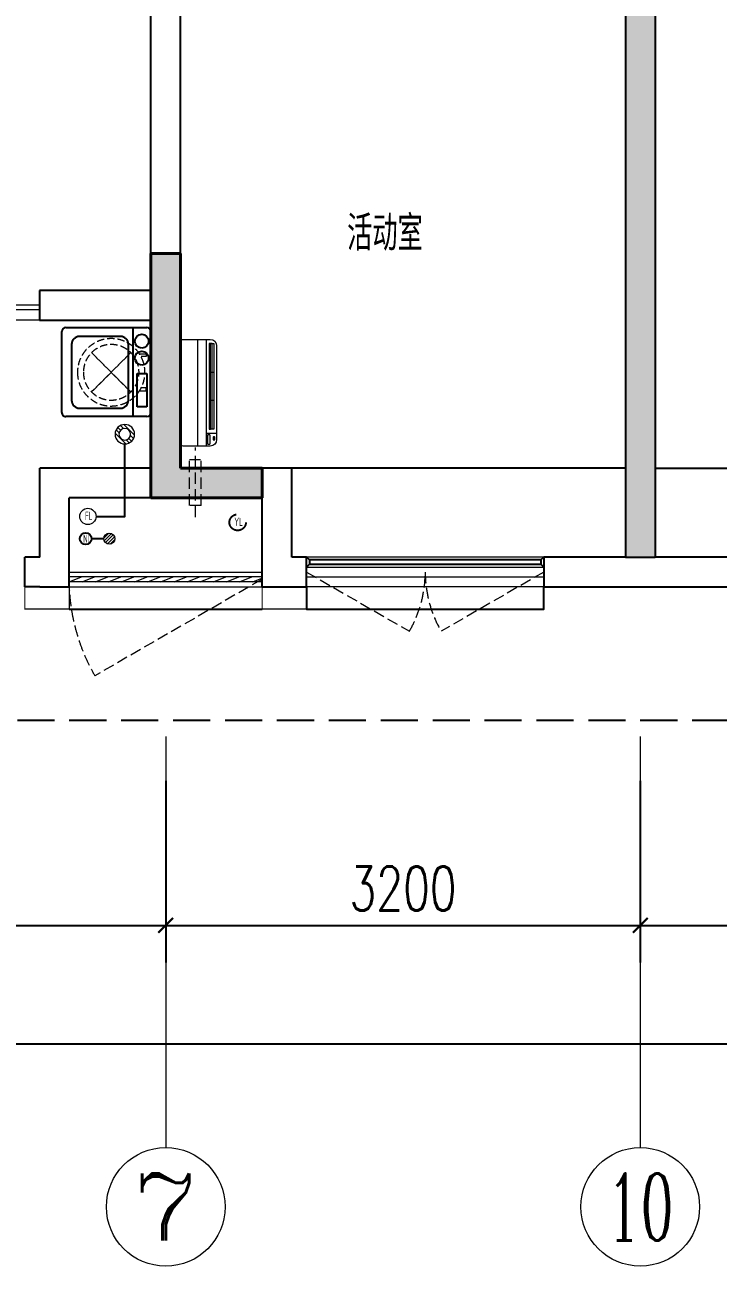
# Model space of a CAD drawing. Extents: x 3753737 to 4713801, y -857380 to 24339.
# Drawn here: x 4049263 to 4053938, y -717595 to -709217 of the extents above; entities that cross this region are included whole.
import ezdxf
from ezdxf.enums import TextEntityAlignment as Align

# ---------------------------------------------------------------- set-up
doc = ezdxf.new("R2010")
doc.units = 0
doc.header["$LTSCALE"] = 1000
doc.header["$MEASUREMENT"] = 0
for name, pattern in [('$1$DASH', [0.35, 0.25, -0.1]), ('DASH', [0.35, 0.25, -0.1]), ('HIDDEN', [0.375, 0.25, -0.125])]:
    doc.linetypes.add(name, pattern=pattern)
doc.layers.get('0').update_dxf_attribs({"linetype": 'CONTINUOUS'})
doc.layers.get('Defpoints').update_dxf_attribs({"linetype": 'CONTINUOUS'})
for name, color, linetype in [('!!电气', 1, 'CONTINUOUS'), ('3-栏杆1', 252, 'CONTINUOUS'), ('3.5方案汇报，与郭总、侯月琴确定户型_t8$0$2020.03.04 -1安徽标准化洋房户型(UA）_t8_t8$0$看线', 154, 'CONTINUOUS'), ('LVTRY', 252, 'CONTINUOUS'), ('VPIPE-凝结', 150, 'CONTINUOUS'), ('VPIPE-雨水', 4, 'DASH'), ('WALL', 252, 'CONTINUOUS'), ('保温', 6, 'CONTINUOUS'), ('卫生间', 6, 'CONTINUOUS'), ('看线', 185, 'CONTINUOUS')]:
    doc.layers.add(name, color=color, linetype=linetype)
for name, color, linetype, lineweight in [('AXIS', 114, 'CONTINUOUS', 20), ('AXIS_TEXT', 7, 'CONTINUOUS', 20), ('COLUMN', 252, 'CONTINUOUS', 40), ('EQUIP_地漏', 7, 'CONTINUOUS', 18), ('PUB_HATCH', 8, 'CONTINUOUS', 9), ('PUB_TEXT', 7, 'CONTINUOUS', 20), ('VPIPE-废水', 31, 'TG_F', 18), ('WINDOW', 146, 'CONTINUOUS', 20), ('平面-空调室内机', 176, 'CONTINUOUS', 9), ('平面-空调预留孔', 252, 'CONTINUOUS', 15), ('粉刷', 251, 'CONTINUOUS', 9)]:
    doc.layers.add(name, color=color, linetype=linetype, lineweight=lineweight)
doc.styles.add('_TCH_AXIS', font='COMPLEX', dxfattribs={"bigfont": 'GBCBIG'})
doc.styles.add('_TCH_DIM_T3', font='SIMPLEX.shx', dxfattribs={"width": 0.705882, "bigfont": 'GBCBIG.shx'})
doc.styles.add('COMPLEX', font='COMPLEX')
doc.styles.get("Standard").update_dxf_attribs({"font": 'gbenor.shx', "bigfont": 'gbcbig.shx'})
doc.styles.add('TG_LINETYPE', font='SIMPLEX', dxfattribs={"width": 0.8, "height": 3, "bigfont": 'HZTXT'})
doc.linetypes.add('TG_F', pattern='A,2,-0.3,["F",TG_LINETYPE,S=0.1,R=0,X=-0.23,Y=-0.15],0', length=2.3)
doc.dimstyles.new('_TCH_ARCH&&100', dxfattribs={"dimtxt": 297.5, "dimasz": 100, "dimexe": 250, "dimexo": 300, "dimgap": 100, "dimtad": 1, "dimdec": 0, "dimzin": 0, "dimdsep": 46, "dimtxsty": '_TCH_DIM_T3', "dimblk": 'ARCHTICK', "dimcen": 0.09, "dimclrt": 7, "dimazin": 2, "dimtfac": 1, "dimtdec": 0, "dimtix": 1, "dimtmove": 2, "dimatfit": 3, "dimfxl": 1, "dimtolj": 1, "dimtzin": 0, "dimarcsym": 0})

# ---------------------------------------------------------------- blocks, each defined once
blk = doc.blocks.new('A$C148B7D8E')
at = {"layer": '卫生间', "color": 252, "linetype": 'DASH'}
blk.add_lwpolyline([(16100, 14000), (16100, 15400), (7700, 15400), (7700, 10800), (7300, 10800), (7300, 10000), (900, 10000), (900, 9000), (-900, 9000), (-900, -900), (1750, -900), (1750, -2100), (23450, -2100), (23450, -900), (25100, -900)], dxfattribs=at)
blk = doc.blocks.new('GFDGFSDFGD')
at = {"layer": 'PUB_HATCH'}
blk.add_hatch(color=256, dxfattribs=at).paths.add_polyline_path([(430566.6, 364323.7), (430566.6, 364523.7), (430016.6, 364523.7), (430016.6, 365973.7), (429816.6, 365973.7), (429816.6, 364323.7)])
at = {"layer": 'COLUMN', "color": 252}
for p, q in [((430016.6, 365973.7), (429816.6, 365973.7)), ((429816.6, 365973.7), (429816.6, 364323.7)), ((430016.6, 364523.7), (430016.6, 365973.7)), ((430566.6, 364523.7), (430016.6, 364523.7)), ((430566.6, 364323.7), (430566.6, 364523.7)), ((429816.6, 364323.7), (430566.6, 364323.7))]:
    blk.add_line(p, q, dxfattribs=at)
blk = doc.blocks.new('GDFGDGRD')
at = {"layer": '保温', "linetype": 'Continuous', "ltscale": 10}
h = blk.add_hatch(dxfattribs=at)
h.set_pattern_fill('HEX', color=251, scale=10, angle=90, style=0)
h.set_pattern_definition([(90, (-70765.891, -152124.736), (-16.49778, 1e-15), [9.525, -19.05]), (210, (-70765.891, -152124.736), (8.24889, -14.2874966), [9.525, -19.05]), (150, (-70765.891, -152115.211), (-8.24889, -14.2874966), [9.525, -19.05])])
h.paths.add_polyline_path([(433016.7, 363923.7), (433216.7, 363923.7), (433216.7, 368523.7), (433016.7, 368523.7)])
at = {"layer": '保温', "color": 251, "linetype": 'ByBlock', "ltscale": 10}
blk.add_line((433016.6, 363923.7), (433216.6, 363923.7), dxfattribs=at)
blk = doc.blocks.new('dongkong')
at = {"layer": '平面-空调预留孔', "color": 8, "linetype": 'HIDDEN', "ltscale": 0.3}
for p, q in [((-603796, 210899.9), (-603796, 210431.5)), ((-603836, 210821), (-603836, 210510.8)), ((-603836, 210821), (-603756, 210821)), ((-603756, 210821), (-603756, 210510.8))]:
    blk.add_line(p, q, dxfattribs=at)
blk.add_lwpolyline([(-603756, 210510.8), (-603836, 210510.8)], dxfattribs=at)
blk = doc.blocks.new('A$C001338C2')
at = {"color": 8}
for p, q in [((0, 249), (0, 22)), ((845, 304), (55, 304)), ((109, 215), (109, 304)), ((900, 22), (900, 249)), ((22, 0), (878, 0))]:
    blk.add_line(p, q, dxfattribs=at)
at = {"color": 8, "lineweight": 5}
for p, q in [((900, 215), (0, 215)), ((865, 279), (144, 279)), ((144, 279), (144, 266)), ((387, 279), (144, 279)), ((144, 279), (144, 253)), ((144, 266), (865, 266)), ((144, 240), (144, 253)), ((144, 253), (865, 253)), ((865, 240), (144, 240)), ((387, 240), (387, 279)), ((622, 240), (387, 240)), ((865, 279), (622, 279)), ((622, 279), (622, 240)), ((865, 253), (865, 279)), ((865, 266), (865, 240)), ((900, 143), (0, 143))]:
    blk.add_line(p, q, dxfattribs=at)
at = {"color": 8}
for points in [[(89, 226), (22, 226, -0.414214), (17, 232), (17, 243, -0.414214), (22, 249), (89, 249, -0.414214), (95, 243), (95, 232, -0.414214)], [(73, 275), (57, 275, -0.414214), (51, 281), (51, 283, -0.414214), (57, 289), (73, 289, -0.414214), (79, 283), (79, 281, -0.414214)]]:
    blk.add_lwpolyline(points, format="xyb", close=True, dxfattribs=at)
for centre, radius, start, end in [((55, 249), 55, 90, 180), ((845, 249), 55, 360, 90), ((22, 22), 22, 180, 270), ((878, 22), 22, 270, 360)]:
    blk.add_arc(centre, radius, start, end, dxfattribs=at)
blk = doc.blocks.new('ASDFSD')
at = {"layer": '3-栏杆1', "color": 5}
for p, q in [((681762.6, 334937.5), (681742.3, 334955.3)), ((681742.3, 334955.3), (681762.6, 334937.5)), ((683322.1, 334937.5), (681762.6, 334937.5)), ((681762.6, 334937.5), (681762.6, 334908.3)), ((683322.1, 334937.5), (683342.3, 334955.3)), ((683342.3, 334955.3), (683322.1, 334937.5)), ((683322.1, 334937.5), (683322.1, 334908.3)), ((681742.3, 334888.4), (681762.6, 334908.3)), ((681762.6, 334908.2), (683322.1, 334908.2)), ((683322.1, 334908.3), (683342.3, 334888.4)), ((683342.3, 334888.4), (683322.1, 334908.3))]:
    blk.add_line(p, q, dxfattribs=at)
blk = doc.blocks.new('$TwtSys$00000141')
at = {"color": 252}
for p, q in [((-47, 4), (-5, 46)), ((-47, 4), (-5, 46)), ((-44, -18), (18, 44)), ((-44, -18), (18, 44)), ((-33, -33), (33, 33)), ((-33, -33), (33, 33)), ((-16, -44), (44, 16)), ((-16, -44), (44, 16)), ((6, -46), (46, -6)), ((6, -46), (46, -6))]:
    blk.add_line(p, q, dxfattribs=at)
blk.add_circle((0, 0), 47, dxfattribs=at)
blk.add_circle((0, 0), 47, dxfattribs=at)
blk = doc.blocks.new('RECTANG')
for p, q in [((1, 1), (0, 1)), ((0, 1), (0, 0)), ((1, 0), (1, 1)), ((0, 0), (1, 0))]:
    blk.add_line(p, q)
blk = doc.blocks.new('洗衣机')
at = {"layer": 'LVTRY'}
for p, q in [((3790993.7, 243444.5), (3790993.7, 242899.1)), ((3791567.4, 243472.1), (3791021, 243472.1)), ((3791116.5, 243472.1), (3791116.5, 242871.5)), ((3791594.6, 242899.1), (3791594.6, 243444.5)), ((3791145.1, 242982.5), (3791145.1, 243358)), ((3791199, 243412.7), (3791474.9, 243412.7)), ((3791528.8, 243358), (3791528.8, 242982.5)), ((3791021, 242871.5), (3791567.4, 242871.5)), ((3791474.9, 242927.8), (3791199, 242927.8))]:
    blk.add_line(p, q, dxfattribs=at)
at = {"layer": 'LVTRY', "extrusion": (0, 0, -1)}
for centre, major_axis, start_param, end_param in [((3791021, 243444.5), (0, 27.6), -1.570796, 0), ((3791567.4, 243444.5), (0, 27.6), 0, 1.570796), ((3791055.1, 243379.8), (0, 46.9), 3.141593, 9.424778), ((3791199, 243358), (0, 54.7), 4.712389, 6.283185), ((3791474.9, 243358), (0, 54.7), 0, 1.570796), ((3791055.1, 243265.7), (0, 46.9), 3.141593, 9.424778), ((3791199, 242982.5), (0, 54.7), 3.141593, 4.712389), ((3791474.9, 242982.5), (0, 54.7), 1.570796, 3.141593), ((3791021, 242899.1), (0, 27.6), 3.141593, 4.712389), ((3791567.4, 242899.1), (0, 27.6), 1.570796, 3.141593)]:
    blk.add_ellipse(centre, major_axis=major_axis, ratio=0.986385, start_param=start_param, end_param=end_param, dxfattribs=at)
at = {"layer": 'LVTRY', "xscale": 63.25620569481588, "yscale": 224.5369532744355, "zscale": 64.12934308941763, "rotation": 180}
blk.add_blockref('RECTANG', (3791085.2, 243162.4), dxfattribs=at)
blk = doc.blocks.new('$TwtSys$00000543')
at = {"color": 252}
for p, q in [((-94, -9), (9, 94)), ((-9, -94), (94, 9)), ((12, 55), (42, 84)), ((40, 40), (66, 66)), ((55, 12), (84, 42)), ((-84, -42), (-55, -12)), ((-66, -66), (-40, -40)), ((-42, -84), (-12, -55))]:
    blk.add_line(p, q, dxfattribs=at)
for radius in [94, 56.4]:
    blk.add_circle((0, 0), radius, dxfattribs=at)
blk = doc.blocks.new('dnfhfn')
at = {"color": 252, "linetype": '$1$DASH', "ltscale": 0.2}
for p, q in [((101.9, 462.7, 0), (121.9, 462.7, 0)), ((101.9, 417.2, 0), (101.9, 462.7, 0)), ((121.9, 462.7, 0), (121.9, 429, 0)), ((353.1, 462.7, 0), (333.1, 462.7, 0)), ((333.1, 462.7, 0), (333.1, 429, 0)), ((353.1, 417.2, 0), (353.1, 462.7, 0))]:
    blk.add_line(p, q, dxfattribs=at)
at = {"color": 252, "linetype": '$1$DASH', "ltscale": 0.2, "elevation": 0}
for points in [[(94.9, 360.1), (94.9, 360.1), (360.1, 94.9), (360.1, 94.9)], [(360.1, 360.1), (94.9, 94.9), (94.9, 94.9), (360.1, 360.1)]]:
    blk.add_lwpolyline(points, close=True, dxfattribs=at)
at = {"color": 252, "linetype": '$1$DASH', "ltscale": 0.2}
for radius in [227.5, 187.5]:
    blk.add_circle((227.5, 227.5, 0), radius, dxfattribs=at)
blk = doc.blocks.new('_ArchTick')
at = {"color": 0, "linetype": 'ByBlock', "const_width": 0.15}
blk.add_lwpolyline([(-0.5, -0.5), (0.5, 0.5)], dxfattribs=at)
blk = doc.blocks.new('*D592')
at = {"layer": 'AXIS', "color": 0, "lineweight": -2, "transparency": 16777216}
for p, q in [((-100, -1409.4), (-100, -3434.4)), ((50100, -1409.4), (50100, -3434.4)), ((-100, -3184.4), (50100, -3184.4))]:
    blk.add_line(p, q, dxfattribs=at)
at = {"layer": 'Defpoints', "color": 0, "transparency": 16777216}
for p in [(-100, -1109.4), (50100, -1109.4), (50100, -3184.4)]:
    blk.add_point(p, dxfattribs=at)
at = {"layer": 'AXIS', "color": 0, "lineweight": -2, "transparency": 16777216, "xscale": 100, "yscale": 100, "zscale": 100, "rotation": 180}
blk.add_blockref('_ArchTick', (-100, -3184.4), dxfattribs=at)
at = {"layer": 'AXIS', "color": 0, "lineweight": -2, "transparency": 16777216, "xscale": 100, "yscale": 100, "zscale": 100}
blk.add_blockref('_ArchTick', (50100, -3184.4), dxfattribs=at)
at = {"layer": 'AXIS', "color": 7, "transparency": 16777216, "insert": (25000, -2935.6), "char_height": 297.5, "attachment_point": 5, "style": '_TCH_DIM_T3'}
blk.add_mtext('\\A1;50200', dxfattribs=at)
blk = doc.blocks.new('*D595')
at = {"layer": 'AXIS', "color": 0, "lineweight": -2, "transparency": 16777216}
for p, q in [((3500, -1409.4), (3500, -2634.4)), ((9300, -1409.4), (9300, -2634.4)), ((3500, -2384.4), (9300, -2384.4))]:
    blk.add_line(p, q, dxfattribs=at)
at = {"layer": 'Defpoints', "color": 0, "transparency": 16777216}
for p in [(3500, -1109.4), (9300, -1109.4), (9300, -2384.4)]:
    blk.add_point(p, dxfattribs=at)
at = {"layer": 'AXIS', "color": 0, "lineweight": -2, "transparency": 16777216, "xscale": 100, "yscale": 100, "zscale": 100, "rotation": 180}
blk.add_blockref('_ArchTick', (3500, -2384.4), dxfattribs=at)
at = {"layer": 'AXIS', "color": 0, "lineweight": -2, "transparency": 16777216, "xscale": 100, "yscale": 100, "zscale": 100}
blk.add_blockref('_ArchTick', (9300, -2384.4), dxfattribs=at)
at = {"layer": 'AXIS', "color": 7, "transparency": 16777216, "insert": (6400, -2135.6), "char_height": 297.5, "attachment_point": 5, "style": '_TCH_DIM_T3'}
blk.add_mtext('\\A1;5800', dxfattribs=at)
blk = doc.blocks.new('*D596')
at = {"layer": 'AXIS', "color": 0, "lineweight": -2, "transparency": 16777216}
for p, q in [((9300, -1409.4), (9300, -2634.4)), ((12500, -1409.4), (12500, -2634.4)), ((9300, -2384.4), (12500, -2384.4))]:
    blk.add_line(p, q, dxfattribs=at)
at = {"layer": 'Defpoints', "color": 0, "transparency": 16777216}
for p in [(9300, -1109.4), (12500, -1109.4), (12500, -2384.4)]:
    blk.add_point(p, dxfattribs=at)
at = {"layer": 'AXIS', "color": 0, "lineweight": -2, "transparency": 16777216, "xscale": 100, "yscale": 100, "zscale": 100, "rotation": 180}
blk.add_blockref('_ArchTick', (9300, -2384.4), dxfattribs=at)
at = {"layer": 'AXIS', "color": 0, "lineweight": -2, "transparency": 16777216, "xscale": 100, "yscale": 100, "zscale": 100}
blk.add_blockref('_ArchTick', (12500, -2384.4), dxfattribs=at)
at = {"layer": 'AXIS', "color": 7, "transparency": 16777216, "insert": (10900, -2135.6), "char_height": 297.5, "attachment_point": 5, "style": '_TCH_DIM_T3'}
blk.add_mtext('\\A1;3200', dxfattribs=at)
blk = doc.blocks.new('*D597')
at = {"layer": 'AXIS', "color": 0, "lineweight": -2, "transparency": 16777216}
for p, q in [((12500, -1409.4), (12500, -2634.4)), ((15700, -1409.4), (15700, -2634.4)), ((12500, -2384.4), (15700, -2384.4))]:
    blk.add_line(p, q, dxfattribs=at)
at = {"layer": 'Defpoints', "color": 0, "transparency": 16777216}
for p in [(12500, -1109.4), (15700, -1109.4), (15700, -2384.4)]:
    blk.add_point(p, dxfattribs=at)
at = {"layer": 'AXIS', "color": 0, "lineweight": -2, "transparency": 16777216, "xscale": 100, "yscale": 100, "zscale": 100, "rotation": 180}
blk.add_blockref('_ArchTick', (12500, -2384.4), dxfattribs=at)
at = {"layer": 'AXIS', "color": 0, "lineweight": -2, "transparency": 16777216, "xscale": 100, "yscale": 100, "zscale": 100}
blk.add_blockref('_ArchTick', (15700, -2384.4), dxfattribs=at)
at = {"layer": 'AXIS', "color": 7, "transparency": 16777216, "insert": (14100, -2135.6), "char_height": 297.5, "attachment_point": 5, "style": '_TCH_DIM_T3'}
blk.add_mtext('\\A1;3200', dxfattribs=at)
blk = doc.blocks.new('_AXISO')
blk.add_circle((0, 0), 0.5)
at = {"layer": 'AXIS_TEXT', "style": 'COMPLEX', "width": 1.041667}
blk.add_attdef('A', text='', height=0.56, dxfattribs=at).set_placement((-0.25, -0.28), (0.25, -0.28), align=Align.FIT)
blk = doc.blocks.new('$DorLib2D$00000138')
at = {"color": 0, "linetype": 'Continuous'}
for p, q in [((-0.2875, 0), (-0.2875, 0.1538)), ((-0.2875, 0.1538), (0, 0.1538)), ((0, 0.1538), (0, 0)), ((0.2875, 0.1538), (0, 0.1538)), ((0.2875, 0), (0.2875, 0.1538)), ((-0.5, -0.1399), (-0.5, 0)), ((-0.5, 0), (-0.2188, 0)), ((0, 0), (-0.2875, 0)), ((-0.2188, 0), (-0.2188, -0.1399)), ((0, 0), (0.2875, 0)), ((0.2188, 0), (0.2188, -0.1399)), ((0.5, 0), (0.2188, 0)), ((0.5, 0), (0.5, -0.1946)), ((0.5, -0.1399), (0.5, 0)), ((-0.2188, -0.1399), (-0.5, -0.1399)), ((0.2188, -0.1399), (0.5, -0.1399)), ((-0.1857, -0.186), (-0.037, -0.186)), ((-0.037, -0.186), (-0.1019, -0.2583)), ((-0.1019, -0.2583), (-0.1019, -0.186)), ((0.1857, -0.186), (0.037, -0.186)), ((0.037, -0.186), (0.1019, -0.2583)), ((0.1019, -0.2583), (0.1019, -0.186))]:
    blk.add_line(p, q, dxfattribs=at)
blk = doc.blocks.new('$WINLIB2D$00000001')
at = {"color": 0}
for points in [[(-0.5, 0.5), (-0.5, -0.5)], [(-0.5, 0.5), (0.5, 0.5)], [(0.5, -0.5), (0.5, 0.5)], [(0.5, 0.1667), (-0.5, 0.1667)], [(0.5, -0.1667), (-0.5, -0.1667)], [(-0.5, -0.5), (0.5, -0.5)]]:
    blk.add_lwpolyline(points, dxfattribs=at)
blk = doc.blocks.new('$WINLIB2D$00000039')
at = {"color": 0}
for points in [[(-0.5, 0.5), (-0.5, -0.5)], [(0.5, 0.5), (-0.5, 0.5)], [(0.5, -0.5), (0.5, 0.5)], [(-0.5, 0.1667), (0.5, 0.1667)], [(-0.3839, -0.1667), (-0.448, 0.1667)], [(-0.3159, -0.1667), (-0.38, 0.1667)], [(-0.2479, -0.1667), (-0.312, 0.1667)], [(-0.1799, -0.1667), (-0.244, 0.1667)], [(-0.1119, -0.1667), (-0.176, 0.1667)], [(-0.0439, -0.1667), (-0.108, 0.1667)], [(0.0241, -0.1667), (-0.04, 0.1667)], [(0.0921, -0.1667), (0.028, 0.1667)], [(0.16, -0.1667), (0.0959, 0.1667)], [(0.228, -0.1667), (0.1639, 0.1667)], [(0.296, -0.1667), (0.2319, 0.1667)], [(0.364, -0.1667), (0.2999, 0.1667)], [(0.432, -0.1667), (0.3679, 0.1667)], [(0.5, -0.1667), (0.4359, 0.1667)], [(-0.4519, -0.1667), (-0.5, 0.0836)], [(-0.5, -0.1667), (0.5, -0.1667)], [(0.5, -0.5), (-0.5, -0.5)]]:
    blk.add_lwpolyline(points, dxfattribs=at)
blk = doc.blocks.new('A$C5F341E43')
at = {"color": 252, "const_width": 8}
for points in [[(8350, -100), (8350, -250), (8650, -250), (8650, -100)], [(9950, -100), (9950, -250), (10250, -250), (10250, -100)]]:
    blk.add_lwpolyline(points, dxfattribs=at)
at = {"layer": '3.5方案汇报，与郭总、侯月琴确定户型_t8$0$2020.03.04 -1安徽标准化洋房户型(UA）_t8_t8$0$看线', "color": 252, "ltscale": 10}
for p, q in [((12400, 700), (10150, 700)), ((12600, 700), (14850, 700))]:
    blk.add_line(p, q, dxfattribs=at)
at = {"layer": 'AXIS'}
for p, q in [((9300, -1109.4), (9300, -3884.4)), ((12500, -1109.4), (12500, -3884.4))]:
    blk.add_line(p, q, dxfattribs=at)
at = {"layer": 'VPIPE-凝结', "color": 252, "ltscale": 0.1}
for points in [[(8830, 375), (9024.1, 375), (9024.1, 864.2)], [(8882.4, 225), (8800, 225)]]:
    blk.add_lwpolyline(points, dxfattribs=at)
at = {"layer": 'VPIPE-凝结', "color": 252}
blk.add_circle((8760, 225), 40, dxfattribs=at)
at = {"layer": 'VPIPE-废水', "color": 252}
blk.add_circle((8775, 375), 55, dxfattribs=at)
at = {"layer": 'VPIPE-雨水', "color": 252}
blk.add_circle((9785, 335), 55, dxfattribs=at)
at = {"layer": 'WALL', "color": 252}
for p, q in [((9200, 1900), (9200, 4900)), ((9400, 1800), (9400, 4700)), ((12400, 4700), (12400, 100)), ((12600, 4700), (12600, 100)), ((9200, 1900), (8449.9, 1900)), ((8449.9, 1900), (8449.9, 1700)), ((9400, 700), (9400, 1800)), ((8449.9, 1700), (9200, 1700)), ((9200, 700), (9200, 1700)), ((9200, 700), (8450, 700)), ((8450, 100), (8450, 700)), ((10150, 700), (9400, 700)), ((10150, 100), (10150, 700)), ((9300, 500), (8650, 500)), ((8650, 0), (8650, 500)), ((9950, 500), (9300, 500)), ((9950, -100), (9950, 500)), ((8450, 100), (8350, 100)), ((8350, -100), (8350, 100)), ((10250, 100), (10150, 100)), ((10250, -100), (10250, 100)), ((12400, 100), (11850, 100)), ((11850, 100), (11850, -100)), ((13150, 100), (12600, 100)), ((8650, -100), (8650, 0)), ((8450, -100), (8350, -100)), ((8450, -100), (8450, -100)), ((8450, -100), (8650, -100)), ((9950, -100), (10250, -100)), ((11850, -100), (12500, -100)), ((12500, -100), (13150, -100))]:
    blk.add_line(p, q, dxfattribs=at)
at = {"layer": 'WINDOW', "color": 252}
blk.add_line((8449.9, 1700), (6849.9, 1700), dxfattribs=at)
at = {"layer": 'WINDOW', "color": 252, "linetype": 'DASH', "ltscale": 0.3}
for points in [[(9948.1, -50), (8822.2, -700, -0.131652), (8648.1, -50)], [(10250, 0), (10942.8, -400, 0.131652), (11050, 0)], [(11850, 0), (11157.2, -400, -0.131652), (11050, 0)]]:
    blk.add_lwpolyline(points, format="xyb", dxfattribs=at)
at = {"layer": '看线', "color": 252, "ltscale": 0.5}
for points in [[(10250, -100), (10250, -250), (11850, -250), (11850, -100)], [(8650, -250), (9950, -250)]]:
    blk.add_lwpolyline(points, dxfattribs=at)
at = {"color": 252}
for name, p in [('A$C148B7D8E', (-100, 1100)), ('GFDGFSDFGD', (-420616.6, -363823.7)), ('GDFGDGRD', (-420616.6, -363823.7)), ('ASDFSD', (-671492.3, -334855.3))]:
    blk.add_blockref(name, p, dxfattribs=at)
at = {"layer": 'AXIS'}
ref = blk.add_blockref('_AXISO', (9300, -4284.4), dxfattribs=dict(at, xscale=800, yscale=800, zscale=800))
ref.add_attrib('A', '7', dxfattribs={"layer": 'AXIS_TEXT', "height": 452.5, "style": '_TCH_AXIS', "width": 1.5}).set_placement((9073.7, -4510.7), (9526.3, -4510.7), align=Align.FIT)
ref = blk.add_blockref('_AXISO', (12500, -4284.4), dxfattribs=dict(at, xscale=800, yscale=800, zscale=800))
ref.add_attrib('A', '10', dxfattribs={"layer": 'AXIS_TEXT', "height": 452.55, "style": '_TCH_AXIS', "width": 0.724138}).set_placement((12273.7, -4510.7), (12726.3, -4510.7), align=Align.FIT)
at = {"layer": 'EQUIP_地漏', "color": 252, "xscale": -0.7000000000000001, "yscale": 0.7000000000000001, "zscale": 0.7}
blk.add_blockref('$TwtSys$00000543', (9024.1, 930), dxfattribs=at)
at = {"layer": 'EQUIP_地漏', "color": 252, "xscale": -0.8, "yscale": -0.8, "zscale": 0.8, "rotation": 180}
blk.add_blockref('$TwtSys$00000141', (8920, 225), dxfattribs=at)
at = {"layer": 'WINDOW', "color": 252}
for name, p, xscale, yscale, zscale, rotation in [('$DorLib2D$00000138', (7649.9, 1800), 1600, -200, 1600, 179.9999999989443), ('$WINLIB2D$00000039', (9299, -50), 1299.999999983003, -100, 1299.999999983003, 180)]:
    blk.add_blockref(name, p, dxfattribs=dict(at, xscale=xscale, yscale=yscale, zscale=zscale, rotation=rotation))
at = {"layer": 'WINDOW', "color": 252, "xscale": -1600, "yscale": -200, "zscale": -1600}
blk.add_blockref('$WINLIB2D$00000001', (11050, 0), dxfattribs=at)
at = {"layer": '平面-空调室内机', "color": 252, "ltscale": 0.3, "rotation": 180}
blk.add_blockref('dongkong', (-594295.9, 211270.8), dxfattribs=at)
at = {"layer": '平面-空调预留孔', "color": 252, "xscale": -1, "rotation": 270}
blk.add_blockref('dnfhfn', (8704.9, 1120.3, 0), dxfattribs=at)
at = {"layer": '平面-空调预留孔', "color": 252, "xscale": -0.800000000046565, "yscale": 0.800000000046565, "zscale": 0.800000000046565, "rotation": 269.9999997665698}
blk.add_blockref('A$C001338C2', (9400.2, 850), dxfattribs=at)
at = {"layer": '粉刷', "color": 252, "xscale": -1}
blk.add_blockref('洗衣机', (3800193.7, -241822.4), dxfattribs=at)
at = {"layer": 'PUB_TEXT', "color": 252}
blk.add_text('活动室', height=236.31, dxfattribs=at).set_placement((10523.2, 2168.3))
at = {"layer": 'PUB_TEXT', "color": 252, "width": 0.6}
for s, p in [('FL', (8755.2, 351.2)), ('YL', (9762.4, 311.2)), ('NL', (8743.2, 197))]:
    blk.add_text(s, height=56, dxfattribs=at).set_placement(p)
at = {"layer": 'AXIS'}
for p1, p2, distance, text, picture, middle in [((-100, -1109.4), (50100, -1109.4), -2075, '50200', '*D592', (25000, -2935.6)), ((3500, -1109.4), (9300, -1109.4), -1275, '5800', '*D595', (6400, -2135.6)), ((9300, -1109.4), (12500, -1109.4), -1275, '3200', '*D596', (10900, -2135.6)), ((12500, -1109.4), (15700, -1109.4), -1275, '3200', '*D597', (14100, -2135.6))]:
    dim = blk.add_aligned_dim(p1=p1, p2=p2, distance=distance, text=text, dimstyle='_TCH_ARCH&&100', dxfattribs=at)
    dim.commit()
    dim.dimension.update_dxf_attribs({"geometry": picture, "text_midpoint": middle})

msp = doc.modelspace()

# ---------------------------------------------------------------- block references
at = {"layer": '!!电气'}
msp.add_blockref('A$C5F341E43', (4040913.4, -712910.2), dxfattribs=at)

doc.saveas('drawing.dxf')
